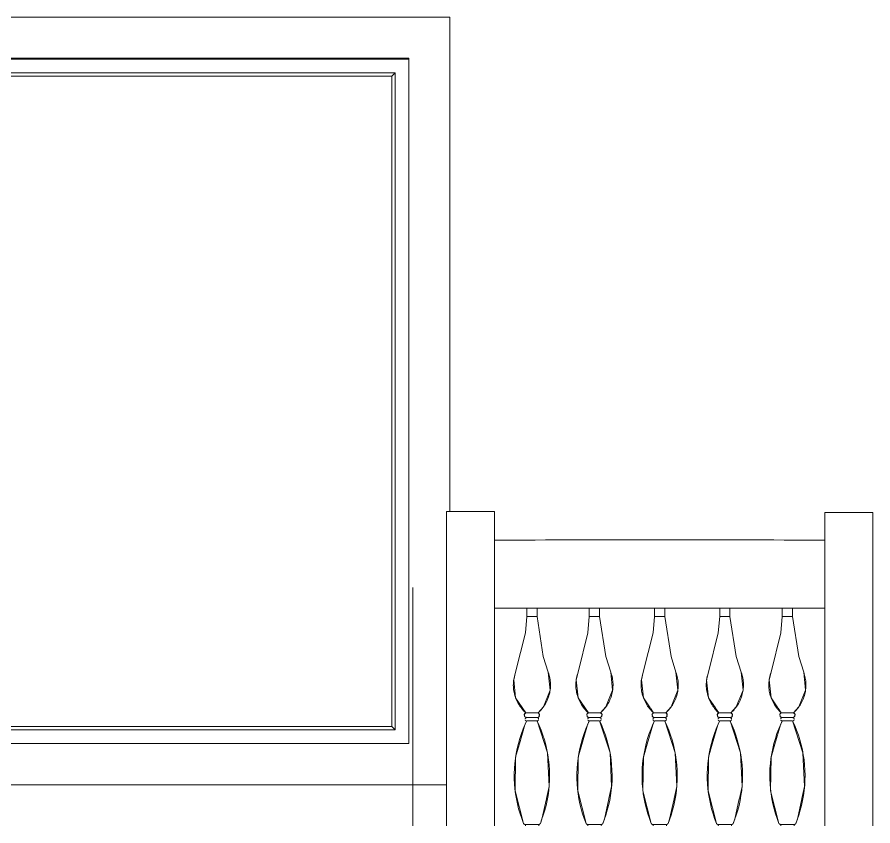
# Model space of a CAD drawing. Header units: inches. Extents: x 94 to 2128, y -110 to 279.
# Drawn here: x 1290.82 to 1322.02, y -9.75 to 19.75 of the extents above; entities that cross this region are included whole.
import ezdxf

# ---------------------------------------------------------------- set-up
doc = ezdxf.new("R2010")
doc.units = ezdxf.units.IN
doc.header["$MEASUREMENT"] = 0
doc.layers.add('I-FURN', color=30, linetype='Continuous', lineweight=9)

# ---------------------------------------------------------------- blocks, each defined once
blk = doc.blocks.new('Chair-ladderback2 - Chair-Ladderback-V14-Section - North_South - Looking East - Kitchen _ Stair _ Garage')
at = {"layer": 'I-FURN'}
for p, q in [((-354.539, 1.712), (-354.539, -9.75)), ((-354.539, 1.712), (-352.819, 1.712)), ((-352.819, 1.712), (-352.789, 1.712)), ((-352.789, -9.75), (-352.789, 1.712)), ((-340.74, 1.676), (-340.74, -9.75)), ((-340.74, 1.676), (-340.71, 1.676)), ((-340.71, 1.676), (-338.99, 1.676)), ((-338.99, -9.75), (-338.99, 1.676)), ((-355.765, -1.055), (-355.765, -9.75)), ((-351.609, -1.808), (-351.609, -2.108)), ((-351.236, -2.108), (-351.236, -1.808)), ((-349.329, -1.808), (-349.329, -2.108)), ((-348.956, -2.108), (-348.956, -1.808)), ((-346.951, -1.808), (-346.951, -2.108)), ((-346.578, -2.108), (-346.578, -1.807)), ((-344.574, -1.808), (-344.574, -2.108)), ((-344.2, -2.108), (-344.2, -1.808)), ((-342.293, -1.808), (-342.293, -2.108)), ((-341.92, -2.108), (-341.92, -1.808)), ((-351.609, -2.108), (-351.236, -2.108)), ((-349.329, -2.108), (-348.956, -2.108)), ((-346.951, -2.108), (-346.578, -2.108)), ((-344.574, -2.108), (-344.2, -2.108)), ((-342.293, -2.108), (-341.92, -2.108)), ((-346.988, -5.623), (-347.101, -5.457)), ((-344.61, -5.623), (-344.724, -5.457)), ((-342.33, -5.623), (-342.443, -5.457)), ((-351.199, -5.623), (-351.646, -5.623)), ((-351.611, -5.922), (-351.236, -5.922)), ((-351.238, -5.802), (-351.609, -5.802)), ((-348.919, -5.623), (-349.365, -5.623)), ((-349.331, -5.922), (-348.954, -5.922)), ((-348.956, -5.802), (-349.329, -5.802)), ((-346.541, -5.623), (-346.988, -5.623)), ((-346.953, -5.922), (-346.576, -5.922)), ((-346.578, -5.802), (-346.951, -5.802)), ((-344.164, -5.623), (-344.61, -5.623)), ((-344.576, -5.922), (-344.394, -5.922)), ((-344.394, -5.802), (-344.574, -5.802)), ((-344.2, -5.802), (-344.387, -5.802)), ((-344.387, -5.922), (-344.198, -5.922)), ((-341.883, -5.623), (-342.33, -5.623)), ((-342.295, -5.922), (-341.918, -5.922)), ((-341.92, -5.802), (-342.293, -5.802)), ((-351.171, -9.698), (-351.674, -9.698)), ((-351.171, -9.698), (-351.176, -9.75)), ((-348.89, -9.698), (-349.394, -9.698)), ((-348.89, -9.698), (-348.896, -9.75)), ((-346.513, -9.698), (-347.016, -9.698)), ((-346.513, -9.698), (-346.518, -9.75)), ((-344.135, -9.698), (-344.639, -9.698)), ((-344.135, -9.698), (-344.141, -9.75)), ((-341.855, -9.698), (-342.359, -9.698)), ((-341.855, -9.698), (-341.861, -9.75))]:
    blk.add_line(p, q, dxfattribs=at)
at = {"layer": 'I-FURN', "flags": 128}
for points in [[(-352.017, -4.148), (-351.662, -2.704), (-351.609, -2.108)], [(-351.236, -2.108), (-351.008, -3.576), (-350.827, -4.148)], [(-349.737, -4.148), (-349.382, -2.704), (-349.329, -2.108)], [(-348.956, -2.108), (-348.728, -3.576), (-348.547, -4.148)], [(-347.36, -4.148), (-347.004, -2.704), (-346.951, -2.108)], [(-346.578, -2.108), (-346.35, -3.576), (-346.17, -4.148)], [(-344.982, -4.148), (-344.626, -2.704), (-344.574, -2.108)], [(-344.2, -2.108), (-343.973, -3.576), (-343.792, -4.148)], [(-342.702, -4.148), (-342.346, -2.704), (-342.293, -2.108)], [(-341.92, -2.108), (-341.693, -3.576), (-341.512, -4.148)], [(-351.646, -5.623), (-352.016, -5.081), (-352.087, -4.428), (-352.017, -4.148)], [(-350.827, -4.148), (-350.758, -4.801), (-351.005, -5.409), (-351.199, -5.623)], [(-349.365, -5.623), (-349.736, -5.081), (-349.807, -4.428), (-349.737, -4.148)], [(-348.547, -4.148), (-348.478, -4.801), (-348.725, -5.409), (-348.919, -5.623)], [(-347.11, -5.444), (-347.358, -5.081), (-347.429, -4.428), (-347.36, -4.148)], [(-346.17, -4.148), (-346.1, -4.801), (-346.347, -5.409), (-346.541, -5.623)], [(-344.732, -5.444), (-344.981, -5.081), (-345.052, -4.428), (-344.982, -4.148)], [(-343.792, -4.148), (-343.723, -4.801), (-343.969, -5.409), (-344.164, -5.623)], [(-342.452, -5.444), (-342.7, -5.081), (-342.771, -4.428), (-342.702, -4.148)], [(-341.512, -4.148), (-341.442, -4.801), (-341.689, -5.409), (-341.883, -5.623)], [(-351.876, -6.758), (-351.677, -6.066), (-351.611, -5.922)], [(-351.609, -5.802), (-351.688, -5.759), (-351.694, -5.67), (-351.646, -5.623)], [(-351.236, -5.802), (-351.322, -5.802), (-351.5, -5.802), (-351.607, -5.802), (-351.609, -5.802)], [(-351.609, -5.802), (-351.523, -5.802), (-351.345, -5.802), (-351.238, -5.802), (-351.236, -5.802)], [(-351.526, -5.802), (-351.607, -5.802), (-351.609, -5.802)], [(-351.312, -5.802), (-351.238, -5.802), (-351.236, -5.802)], [(-351.199, -5.623), (-351.144, -5.693), (-351.173, -5.778), (-351.236, -5.802)], [(-351.234, -5.922), (-350.856, -7.088), (-350.796, -8.313), (-350.893, -8.755)], [(-349.45, -9.657), (-349.753, -8.469), (-349.735, -7.244), (-349.396, -6.066), (-349.331, -5.922)], [(-349.329, -5.802), (-349.407, -5.759), (-349.414, -5.67), (-349.365, -5.623)], [(-348.956, -5.802), (-349.041, -5.802), (-349.22, -5.802), (-349.327, -5.802), (-349.329, -5.802)], [(-349.329, -5.802), (-349.243, -5.802), (-349.065, -5.802), (-348.957, -5.802), (-348.956, -5.802)], [(-349.245, -5.802), (-349.327, -5.802), (-349.329, -5.802)], [(-349.032, -5.802), (-348.957, -5.802), (-348.956, -5.802)], [(-348.919, -5.623), (-348.864, -5.693), (-348.893, -5.778), (-348.956, -5.802)], [(-348.953, -5.922), (-348.575, -7.088), (-348.516, -8.313), (-348.613, -8.755)], [(-347.221, -6.771), (-347.019, -6.066), (-346.953, -5.922)], [(-346.951, -5.802), (-347.03, -5.759), (-347.036, -5.67), (-346.988, -5.623)], [(-346.578, -5.802), (-346.664, -5.802), (-346.842, -5.802), (-346.949, -5.802), (-346.951, -5.802)], [(-346.951, -5.802), (-346.865, -5.802), (-346.687, -5.802), (-346.58, -5.802), (-346.578, -5.802)], [(-346.868, -5.802), (-346.949, -5.802), (-346.951, -5.802)], [(-346.654, -5.802), (-346.58, -5.802), (-346.578, -5.802)], [(-346.541, -5.623), (-346.486, -5.693), (-346.515, -5.778), (-346.578, -5.802)], [(-346.576, -5.922), (-346.198, -7.088), (-346.138, -8.313), (-346.235, -8.755)], [(-344.844, -6.771), (-344.641, -6.066), (-344.576, -5.922)], [(-344.574, -5.802), (-344.652, -5.759), (-344.658, -5.67), (-344.61, -5.623)], [(-344.2, -5.802), (-344.286, -5.802), (-344.465, -5.802), (-344.572, -5.802), (-344.574, -5.802)], [(-344.574, -5.802), (-344.488, -5.802), (-344.309, -5.802), (-344.202, -5.802), (-344.2, -5.802)], [(-344.49, -5.802), (-344.572, -5.802), (-344.574, -5.802)], [(-344.277, -5.802), (-344.202, -5.802), (-344.2, -5.802)], [(-344.164, -5.623), (-344.108, -5.693), (-344.138, -5.778), (-344.2, -5.802)], [(-344.198, -5.922), (-343.82, -7.088), (-343.76, -8.313), (-343.857, -8.755)], [(-342.563, -6.771), (-342.361, -6.066), (-342.295, -5.922)], [(-342.293, -5.802), (-342.372, -5.759), (-342.378, -5.67), (-342.33, -5.623)], [(-341.92, -5.802), (-342.006, -5.802), (-342.184, -5.802), (-342.291, -5.802), (-342.293, -5.802)], [(-342.293, -5.802), (-342.207, -5.802), (-342.029, -5.802), (-341.922, -5.802), (-341.92, -5.802)], [(-342.21, -5.802), (-342.291, -5.802), (-342.293, -5.802)], [(-341.997, -5.802), (-341.922, -5.802), (-341.92, -5.802)], [(-341.883, -5.623), (-341.828, -5.693), (-341.857, -5.778), (-341.92, -5.802)], [(-341.918, -5.922), (-341.54, -7.088), (-341.48, -8.313), (-341.577, -8.755)], [(-351.73, -9.657), (-352.033, -8.469), (-352.015, -7.244), (-351.877, -6.762)], [(-347.072, -9.657), (-347.375, -8.469), (-347.357, -7.244), (-347.223, -6.775)], [(-344.695, -9.657), (-344.998, -8.469), (-344.979, -7.244), (-344.845, -6.775)], [(-342.414, -9.657), (-342.717, -8.469), (-342.699, -7.244), (-342.565, -6.775)], [(-350.896, -8.768), (-351.059, -9.51), (-351.115, -9.657)], [(-348.616, -8.768), (-348.778, -9.51), (-348.835, -9.657)], [(-346.238, -8.768), (-346.401, -9.51), (-346.457, -9.657)], [(-343.86, -8.768), (-344.023, -9.51), (-344.079, -9.657)], [(-341.58, -8.768), (-341.743, -9.51), (-341.799, -9.657)], [(-351.662, -9.75), (-351.659, -9.725), (-351.674, -9.698)], [(-349.382, -9.75), (-349.379, -9.725), (-349.394, -9.698)], [(-347.004, -9.75), (-347.002, -9.725), (-347.016, -9.698)], [(-344.627, -9.75), (-344.624, -9.725), (-344.639, -9.698)], [(-342.346, -9.75), (-342.344, -9.725), (-342.359, -9.698)]]:
    blk.add_lwpolyline(points, dxfattribs=at)
at = {"layer": 'I-FURN'}
for centre, start_param, end_param in [((-346.765, 0.627), 1.334292, 1.807169), ((-346.765, -1.859), 1.33423, 1.807144)]:
    blk.add_ellipse(centre, major_axis=(25.757, 0), ratio=0.001998, start_param=start_param, end_param=end_param, dxfattribs=at)
blk = doc.blocks.new('Chair-ladderback2 - Chair-Ladderback-V16-Section - North_South - Looking East - Kitchen _ Stair _ Garage')
at = {"layer": 'I-FURN'}
blk.add_line((-355.765, -1.055), (-355.765, -9.75), dxfattribs=at)
at = {"layer": 'I-FURN', "flags": 128}
for points in [[(-351.646, -5.623), (-351.685, -5.586), (-351.724, -5.548), (-351.76, -5.508), (-351.795, -5.467), (-351.829, -5.425), (-351.86, -5.381), (-351.89, -5.336), (-351.918, -5.289), (-351.944, -5.242), (-351.969, -5.194), (-351.991, -5.144), (-352.011, -5.094), (-352.029, -5.043), (-352.046, -4.992), (-352.06, -4.939), (-352.072, -4.887), (-352.082, -4.834), (-352.089, -4.78), (-352.095, -4.726), (-352.099, -4.672), (-352.1, -4.618), (-352.099, -4.564), (-352.096, -4.51), (-352.091, -4.456), (-352.084, -4.403), (-352.074, -4.349), (-352.062, -4.297), (-352.049, -4.244), (-352.033, -4.193), (-352.017, -4.148)], [(-350.827, -4.148), (-350.81, -4.199), (-350.794, -4.25), (-350.781, -4.303), (-350.77, -4.356), (-350.76, -4.409), (-350.753, -4.463), (-350.748, -4.517), (-350.746, -4.571), (-350.745, -4.625), (-350.747, -4.679), (-350.75, -4.733), (-350.756, -4.786), (-350.764, -4.84), (-350.775, -4.893), (-350.787, -4.946), (-350.801, -4.998), (-350.818, -5.049), (-350.836, -5.1), (-350.857, -5.15), (-350.879, -5.199), (-350.904, -5.248), (-350.93, -5.295), (-350.958, -5.341), (-350.988, -5.386), (-351.02, -5.43), (-351.054, -5.472), (-351.089, -5.513), (-351.126, -5.553), (-351.164, -5.591), (-351.199, -5.623)], [(-349.365, -5.623), (-349.405, -5.586), (-349.443, -5.548), (-349.48, -5.508), (-349.515, -5.467), (-349.548, -5.425), (-349.58, -5.381), (-349.61, -5.336), (-349.638, -5.289), (-349.664, -5.242), (-349.688, -5.194), (-349.71, -5.144), (-349.731, -5.094), (-349.749, -5.043), (-349.765, -4.992), (-349.779, -4.939), (-349.791, -4.887), (-349.801, -4.834), (-349.809, -4.78), (-349.815, -4.726), (-349.818, -4.672), (-349.82, -4.618), (-349.819, -4.564), (-349.816, -4.51), (-349.811, -4.456), (-349.803, -4.403), (-349.794, -4.349), (-349.782, -4.297), (-349.768, -4.244), (-349.753, -4.193), (-349.737, -4.148)], [(-348.547, -4.148), (-348.53, -4.199), (-348.514, -4.25), (-348.501, -4.303), (-348.489, -4.356), (-348.48, -4.409), (-348.473, -4.463), (-348.468, -4.517), (-348.465, -4.571), (-348.465, -4.625), (-348.466, -4.679), (-348.47, -4.733), (-348.476, -4.786), (-348.484, -4.84), (-348.494, -4.893), (-348.507, -4.946), (-348.521, -4.998), (-348.537, -5.049), (-348.556, -5.1), (-348.576, -5.15), (-348.599, -5.199), (-348.623, -5.248), (-348.65, -5.295), (-348.678, -5.341), (-348.708, -5.386), (-348.74, -5.43), (-348.773, -5.472), (-348.809, -5.513), (-348.845, -5.553), (-348.884, -5.591), (-348.919, -5.623)], [(-346.988, -5.623), (-347.028, -5.586), (-347.066, -5.548), (-347.102, -5.508), (-347.137, -5.467), (-347.171, -5.425), (-347.202, -5.381), (-347.232, -5.336), (-347.26, -5.289), (-347.286, -5.242), (-347.311, -5.194), (-347.333, -5.144), (-347.353, -5.094), (-347.371, -5.043), (-347.388, -4.992), (-347.402, -4.939), (-347.414, -4.887), (-347.424, -4.834), (-347.431, -4.78), (-347.437, -4.726), (-347.441, -4.672), (-347.442, -4.618), (-347.441, -4.564), (-347.438, -4.51), (-347.433, -4.456), (-347.426, -4.403), (-347.416, -4.349), (-347.405, -4.297), (-347.391, -4.244), (-347.375, -4.193), (-347.36, -4.148)], [(-346.17, -4.148), (-346.152, -4.199), (-346.136, -4.25), (-346.123, -4.303), (-346.112, -4.356), (-346.103, -4.409), (-346.095, -4.463), (-346.091, -4.517), (-346.088, -4.571), (-346.087, -4.625), (-346.089, -4.679), (-346.093, -4.733), (-346.098, -4.786), (-346.106, -4.84), (-346.117, -4.893), (-346.129, -4.946), (-346.143, -4.998), (-346.16, -5.049), (-346.178, -5.1), (-346.199, -5.15), (-346.221, -5.199), (-346.246, -5.248), (-346.272, -5.295), (-346.3, -5.341), (-346.33, -5.386), (-346.362, -5.43), (-346.396, -5.472), (-346.431, -5.513), (-346.468, -5.553), (-346.506, -5.591), (-346.541, -5.623)], [(-344.61, -5.623), (-344.65, -5.586), (-344.688, -5.548), (-344.725, -5.508), (-344.76, -5.467), (-344.793, -5.425), (-344.825, -5.381), (-344.855, -5.336), (-344.883, -5.289), (-344.909, -5.242), (-344.933, -5.194), (-344.955, -5.144), (-344.976, -5.094), (-344.994, -5.043), (-345.01, -4.992), (-345.024, -4.939), (-345.036, -4.887), (-345.046, -4.834), (-345.054, -4.78), (-345.06, -4.726), (-345.063, -4.672), (-345.064, -4.618), (-345.063, -4.564), (-345.06, -4.51), (-345.055, -4.456), (-345.048, -4.403), (-345.039, -4.349), (-345.027, -4.297), (-345.013, -4.244), (-344.998, -4.193), (-344.982, -4.148)], [(-343.792, -4.148), (-343.774, -4.199), (-343.759, -4.25), (-343.745, -4.303), (-343.734, -4.356), (-343.725, -4.409), (-343.718, -4.463), (-343.713, -4.517), (-343.71, -4.571), (-343.71, -4.625), (-343.711, -4.679), (-343.715, -4.733), (-343.721, -4.786), (-343.729, -4.84), (-343.739, -4.893), (-343.751, -4.946), (-343.766, -4.998), (-343.782, -5.049), (-343.801, -5.1), (-343.821, -5.15), (-343.844, -5.199), (-343.868, -5.248), (-343.895, -5.295), (-343.923, -5.341), (-343.953, -5.386), (-343.985, -5.43), (-344.018, -5.472), (-344.053, -5.513), (-344.09, -5.553), (-344.129, -5.591), (-344.164, -5.623)], [(-342.33, -5.623), (-342.37, -5.586), (-342.408, -5.548), (-342.445, -5.508), (-342.48, -5.467), (-342.513, -5.425), (-342.544, -5.381), (-342.574, -5.336), (-342.602, -5.289), (-342.628, -5.242), (-342.653, -5.194), (-342.675, -5.144), (-342.695, -5.094), (-342.714, -5.043), (-342.73, -4.992), (-342.744, -4.939), (-342.756, -4.887), (-342.766, -4.834), (-342.774, -4.78), (-342.779, -4.726), (-342.783, -4.672), (-342.784, -4.618), (-342.783, -4.564), (-342.78, -4.51), (-342.775, -4.456), (-342.768, -4.403), (-342.758, -4.349), (-342.747, -4.297), (-342.733, -4.244), (-342.717, -4.193), (-342.702, -4.148)], [(-341.512, -4.148), (-341.494, -4.199), (-341.479, -4.25), (-341.465, -4.303), (-341.454, -4.356), (-341.445, -4.409), (-341.438, -4.463), (-341.433, -4.517), (-341.43, -4.571), (-341.429, -4.625), (-341.431, -4.679), (-341.435, -4.733), (-341.441, -4.786), (-341.449, -4.84), (-341.459, -4.893), (-341.471, -4.946), (-341.485, -4.998), (-341.502, -5.049), (-341.52, -5.1), (-341.541, -5.15), (-341.563, -5.199), (-341.588, -5.248), (-341.614, -5.295), (-341.642, -5.341), (-341.672, -5.386), (-341.704, -5.43), (-341.738, -5.472), (-341.773, -5.513), (-341.81, -5.553), (-341.848, -5.591), (-341.883, -5.623)], [(-351.73, -9.657), (-351.796, -9.483), (-351.855, -9.307), (-351.906, -9.129), (-351.951, -8.949), (-351.988, -8.767), (-352.018, -8.583), (-352.041, -8.399), (-352.056, -8.214), (-352.064, -8.028), (-352.064, -7.843), (-352.057, -7.657), (-352.043, -7.472), (-352.021, -7.287), (-351.992, -7.104), (-351.956, -6.922), (-351.912, -6.741), (-351.861, -6.563), (-351.803, -6.386), (-351.738, -6.212), (-351.666, -6.041), (-351.614, -5.928)], [(-351.702, -5.714), (-351.702, -5.71), (-351.702, -5.706), (-351.702, -5.702), (-351.702, -5.699), (-351.701, -5.695), (-351.701, -5.691), (-351.7, -5.688), (-351.699, -5.684), (-351.698, -5.68), (-351.697, -5.677), (-351.695, -5.673), (-351.694, -5.67), (-351.692, -5.667), (-351.69, -5.663), (-351.689, -5.66), (-351.687, -5.657), (-351.684, -5.654), (-351.682, -5.651), (-351.68, -5.648), (-351.677, -5.645), (-351.675, -5.643), (-351.672, -5.64), (-351.669, -5.638), (-351.666, -5.635), (-351.663, -5.633), (-351.66, -5.631), (-351.657, -5.629)], [(-351.624, -5.801), (-351.628, -5.8), (-351.631, -5.799), (-351.635, -5.798), (-351.638, -5.797), (-351.642, -5.796), (-351.645, -5.795), (-351.649, -5.793), (-351.652, -5.792), (-351.655, -5.79), (-351.659, -5.788), (-351.662, -5.786), (-351.665, -5.784), (-351.668, -5.781), (-351.671, -5.779), (-351.673, -5.776), (-351.676, -5.774), (-351.678, -5.771), (-351.681, -5.768), (-351.683, -5.765), (-351.685, -5.762), (-351.688, -5.759), (-351.689, -5.756), (-351.691, -5.753), (-351.693, -5.749), (-351.695, -5.746), (-351.696, -5.743)], [(-351.668, -5.851), (-351.668, -5.849), (-351.667, -5.847), (-351.666, -5.844), (-351.666, -5.842), (-351.665, -5.84), (-351.664, -5.837), (-351.663, -5.835), (-351.662, -5.833), (-351.66, -5.831), (-351.659, -5.829), (-351.658, -5.827), (-351.656, -5.825), (-351.655, -5.823), (-351.653, -5.821), (-351.652, -5.82), (-351.65, -5.818), (-351.648, -5.816), (-351.646, -5.815), (-351.644, -5.814), (-351.642, -5.812), (-351.64, -5.811), (-351.638, -5.81), (-351.636, -5.809), (-351.634, -5.807), (-351.632, -5.807), (-351.629, -5.806), (-351.627, -5.805), (-351.625, -5.804), (-351.623, -5.804), (-351.62, -5.803)], [(-351.63, -5.919), (-351.632, -5.918), (-351.634, -5.917), (-351.637, -5.916), (-351.639, -5.915), (-351.641, -5.913), (-351.643, -5.912), (-351.645, -5.911), (-351.647, -5.909), (-351.648, -5.908), (-351.65, -5.906), (-351.652, -5.904), (-351.654, -5.903), (-351.655, -5.901), (-351.657, -5.899), (-351.658, -5.897), (-351.659, -5.895), (-351.661, -5.893), (-351.662, -5.891), (-351.663, -5.889), (-351.664, -5.886), (-351.665, -5.884), (-351.666, -5.882)], [(-351.231, -5.928), (-351.157, -6.091), (-351.087, -6.263), (-351.024, -6.438), (-350.968, -6.615), (-350.919, -6.795), (-350.878, -6.976), (-350.843, -7.158), (-350.816, -7.342), (-350.797, -7.527), (-350.785, -7.712), (-350.78, -7.898), (-350.782, -8.083), (-350.792, -8.269), (-350.81, -8.454), (-350.835, -8.638), (-350.867, -8.821), (-350.906, -9.002), (-350.953, -9.182), (-351.007, -9.36), (-351.068, -9.535), (-351.115, -9.657)], [(-351.224, -5.803), (-351.222, -5.804), (-351.219, -5.804), (-351.217, -5.805), (-351.215, -5.806), (-351.212, -5.807), (-351.21, -5.808), (-351.208, -5.809), (-351.206, -5.81), (-351.204, -5.811), (-351.202, -5.813), (-351.2, -5.814), (-351.198, -5.815), (-351.196, -5.817), (-351.194, -5.819), (-351.193, -5.82), (-351.191, -5.822), (-351.19, -5.824), (-351.188, -5.826), (-351.187, -5.828), (-351.185, -5.83), (-351.184, -5.832), (-351.183, -5.834), (-351.182, -5.836), (-351.181, -5.838), (-351.18, -5.84), (-351.179, -5.843), (-351.178, -5.845), (-351.178, -5.847), (-351.177, -5.85), (-351.177, -5.852)], [(-351.148, -5.741), (-351.15, -5.745), (-351.151, -5.748), (-351.153, -5.751), (-351.155, -5.755), (-351.157, -5.758), (-351.159, -5.761), (-351.161, -5.764), (-351.163, -5.767), (-351.165, -5.77), (-351.168, -5.773), (-351.171, -5.775), (-351.173, -5.778), (-351.176, -5.78), (-351.179, -5.783), (-351.182, -5.785), (-351.185, -5.787), (-351.188, -5.789), (-351.191, -5.791), (-351.195, -5.793), (-351.198, -5.794), (-351.202, -5.796), (-351.205, -5.797), (-351.209, -5.798), (-351.212, -5.799), (-351.216, -5.8), (-351.22, -5.801), (-351.223, -5.801)], [(-351.179, -5.88), (-351.179, -5.883), (-351.18, -5.885), (-351.181, -5.887), (-351.182, -5.889), (-351.183, -5.891), (-351.185, -5.894), (-351.186, -5.896), (-351.187, -5.898), (-351.189, -5.899), (-351.19, -5.901), (-351.192, -5.903), (-351.194, -5.905), (-351.195, -5.907), (-351.197, -5.908), (-351.199, -5.91), (-351.201, -5.911), (-351.203, -5.912), (-351.205, -5.914), (-351.207, -5.915), (-351.209, -5.916), (-351.211, -5.917), (-351.214, -5.918)], [(-351.186, -5.63), (-351.183, -5.632), (-351.18, -5.634), (-351.177, -5.637), (-351.174, -5.639), (-351.171, -5.642), (-351.169, -5.644), (-351.166, -5.647), (-351.164, -5.65), (-351.161, -5.653), (-351.159, -5.656), (-351.157, -5.659), (-351.155, -5.662), (-351.153, -5.665), (-351.152, -5.669), (-351.15, -5.672), (-351.149, -5.675), (-351.148, -5.679), (-351.146, -5.683), (-351.145, -5.686), (-351.145, -5.69), (-351.144, -5.693), (-351.143, -5.697), (-351.143, -5.701), (-351.143, -5.705), (-351.143, -5.708), (-351.143, -5.712)], [(-349.45, -9.657), (-349.516, -9.483), (-349.574, -9.307), (-349.626, -9.129), (-349.671, -8.949), (-349.708, -8.767), (-349.738, -8.583), (-349.761, -8.399), (-349.776, -8.214), (-349.784, -8.028), (-349.784, -7.843), (-349.777, -7.657), (-349.763, -7.472), (-349.741, -7.287), (-349.712, -7.104), (-349.675, -6.922), (-349.631, -6.741), (-349.581, -6.563), (-349.522, -6.386), (-349.457, -6.212), (-349.385, -6.041), (-349.334, -5.928)], [(-349.422, -5.714), (-349.422, -5.71), (-349.422, -5.706), (-349.422, -5.702), (-349.421, -5.699), (-349.421, -5.695), (-349.42, -5.691), (-349.42, -5.688), (-349.419, -5.684), (-349.418, -5.68), (-349.416, -5.677), (-349.415, -5.673), (-349.414, -5.67), (-349.412, -5.667), (-349.41, -5.663), (-349.408, -5.66), (-349.406, -5.657), (-349.404, -5.654), (-349.402, -5.651), (-349.399, -5.648), (-349.397, -5.645), (-349.394, -5.643), (-349.392, -5.64), (-349.389, -5.638), (-349.386, -5.635), (-349.383, -5.633), (-349.38, -5.631), (-349.377, -5.629)], [(-349.344, -5.801), (-349.347, -5.8), (-349.351, -5.799), (-349.354, -5.798), (-349.358, -5.797), (-349.362, -5.796), (-349.365, -5.795), (-349.368, -5.793), (-349.372, -5.792), (-349.375, -5.79), (-349.378, -5.788), (-349.381, -5.786), (-349.384, -5.784), (-349.387, -5.781), (-349.39, -5.779), (-349.393, -5.776), (-349.396, -5.774), (-349.398, -5.771), (-349.401, -5.768), (-349.403, -5.765), (-349.405, -5.762), (-349.407, -5.759), (-349.409, -5.756), (-349.411, -5.753), (-349.413, -5.749), (-349.414, -5.746), (-349.416, -5.743)], [(-349.388, -5.851), (-349.387, -5.849), (-349.387, -5.847), (-349.386, -5.844), (-349.385, -5.842), (-349.384, -5.84), (-349.383, -5.837), (-349.382, -5.835), (-349.381, -5.833), (-349.38, -5.831), (-349.379, -5.829), (-349.377, -5.827), (-349.376, -5.825), (-349.375, -5.823), (-349.373, -5.821), (-349.371, -5.82), (-349.37, -5.818), (-349.368, -5.816), (-349.366, -5.815), (-349.364, -5.814), (-349.362, -5.812), (-349.36, -5.811), (-349.358, -5.81), (-349.356, -5.809), (-349.354, -5.807), (-349.351, -5.807), (-349.349, -5.806), (-349.347, -5.805), (-349.345, -5.804), (-349.342, -5.804), (-349.34, -5.803)], [(-349.35, -5.919), (-349.352, -5.918), (-349.354, -5.917), (-349.356, -5.916), (-349.358, -5.915), (-349.36, -5.913), (-349.362, -5.912), (-349.364, -5.911), (-349.366, -5.909), (-349.368, -5.908), (-349.37, -5.906), (-349.372, -5.904), (-349.373, -5.903), (-349.375, -5.901), (-349.376, -5.899), (-349.378, -5.897), (-349.379, -5.895), (-349.38, -5.893), (-349.382, -5.891), (-349.383, -5.889), (-349.384, -5.886), (-349.385, -5.884), (-349.385, -5.882)], [(-348.951, -5.928), (-348.877, -6.091), (-348.807, -6.263), (-348.744, -6.438), (-348.688, -6.615), (-348.639, -6.795), (-348.598, -6.976), (-348.563, -7.158), (-348.536, -7.342), (-348.517, -7.527), (-348.504, -7.712), (-348.499, -7.898), (-348.502, -8.083), (-348.512, -8.269), (-348.53, -8.454), (-348.554, -8.638), (-348.587, -8.821), (-348.626, -9.002), (-348.673, -9.182), (-348.727, -9.36), (-348.787, -9.535), (-348.835, -9.657)], [(-348.944, -5.803), (-348.941, -5.804), (-348.939, -5.804), (-348.937, -5.805), (-348.934, -5.806), (-348.932, -5.807), (-348.93, -5.808), (-348.928, -5.809), (-348.926, -5.81), (-348.924, -5.811), (-348.922, -5.813), (-348.92, -5.814), (-348.918, -5.815), (-348.916, -5.817), (-348.914, -5.819), (-348.912, -5.82), (-348.911, -5.822), (-348.909, -5.824), (-348.908, -5.826), (-348.906, -5.828), (-348.905, -5.83), (-348.904, -5.832), (-348.903, -5.834), (-348.901, -5.836), (-348.9, -5.838), (-348.9, -5.84), (-348.899, -5.843), (-348.898, -5.845), (-348.897, -5.847), (-348.897, -5.85), (-348.896, -5.852)], [(-348.868, -5.741), (-348.869, -5.745), (-348.871, -5.748), (-348.873, -5.751), (-348.874, -5.755), (-348.876, -5.758), (-348.878, -5.761), (-348.88, -5.764), (-348.883, -5.767), (-348.885, -5.77), (-348.888, -5.773), (-348.89, -5.775), (-348.893, -5.778), (-348.896, -5.78), (-348.899, -5.783), (-348.902, -5.785), (-348.905, -5.787), (-348.908, -5.789), (-348.911, -5.791), (-348.914, -5.793), (-348.918, -5.794), (-348.921, -5.796), (-348.925, -5.797), (-348.928, -5.798), (-348.932, -5.799), (-348.936, -5.8), (-348.939, -5.801), (-348.943, -5.801)], [(-348.898, -5.88), (-348.899, -5.883), (-348.9, -5.885), (-348.901, -5.887), (-348.902, -5.889), (-348.903, -5.891), (-348.904, -5.894), (-348.906, -5.896), (-348.907, -5.898), (-348.908, -5.899), (-348.91, -5.901), (-348.912, -5.903), (-348.913, -5.905), (-348.915, -5.907), (-348.917, -5.908), (-348.919, -5.91), (-348.921, -5.911), (-348.923, -5.912), (-348.925, -5.914), (-348.927, -5.915), (-348.929, -5.916), (-348.931, -5.917), (-348.933, -5.918)], [(-348.906, -5.63), (-348.903, -5.632), (-348.9, -5.634), (-348.897, -5.637), (-348.894, -5.639), (-348.891, -5.642), (-348.888, -5.644), (-348.886, -5.647), (-348.883, -5.65), (-348.881, -5.653), (-348.879, -5.656), (-348.877, -5.659), (-348.875, -5.662), (-348.873, -5.665), (-348.871, -5.669), (-348.87, -5.672), (-348.868, -5.675), (-348.867, -5.679), (-348.866, -5.683), (-348.865, -5.686), (-348.864, -5.69), (-348.864, -5.693), (-348.863, -5.697), (-348.863, -5.701), (-348.862, -5.705), (-348.862, -5.708), (-348.862, -5.712)], [(-347.072, -9.657), (-347.138, -9.483), (-347.197, -9.307), (-347.249, -9.129), (-347.293, -8.949), (-347.33, -8.767), (-347.36, -8.583), (-347.383, -8.399), (-347.398, -8.214), (-347.406, -8.028), (-347.407, -7.843), (-347.4, -7.657), (-347.385, -7.472), (-347.363, -7.287), (-347.334, -7.104), (-347.298, -6.922), (-347.254, -6.741), (-347.203, -6.563), (-347.145, -6.386), (-347.08, -6.212), (-347.008, -6.041), (-346.956, -5.928)], [(-347.044, -5.714), (-347.044, -5.71), (-347.044, -5.706), (-347.044, -5.702), (-347.044, -5.699), (-347.043, -5.695), (-347.043, -5.691), (-347.042, -5.688), (-347.041, -5.684), (-347.04, -5.68), (-347.039, -5.677), (-347.037, -5.673), (-347.036, -5.67), (-347.034, -5.667), (-347.033, -5.663), (-347.031, -5.66), (-347.029, -5.657), (-347.027, -5.654), (-347.024, -5.651), (-347.022, -5.648), (-347.019, -5.645), (-347.017, -5.643), (-347.014, -5.64), (-347.011, -5.638), (-347.008, -5.635), (-347.005, -5.633), (-347.002, -5.631), (-346.999, -5.629)], [(-346.966, -5.801), (-346.97, -5.8), (-346.973, -5.799), (-346.977, -5.798), (-346.98, -5.797), (-346.984, -5.796), (-346.987, -5.795), (-346.991, -5.793), (-346.994, -5.792), (-346.997, -5.79), (-347.001, -5.788), (-347.004, -5.786), (-347.007, -5.784), (-347.01, -5.781), (-347.013, -5.779), (-347.015, -5.776), (-347.018, -5.774), (-347.021, -5.771), (-347.023, -5.768), (-347.025, -5.765), (-347.028, -5.762), (-347.03, -5.759), (-347.032, -5.756), (-347.033, -5.753), (-347.035, -5.749), (-347.037, -5.746), (-347.038, -5.743)], [(-347.01, -5.851), (-347.01, -5.849), (-347.009, -5.847), (-347.008, -5.844), (-347.008, -5.842), (-347.007, -5.84), (-347.006, -5.837), (-347.005, -5.835), (-347.004, -5.833), (-347.003, -5.831), (-347.001, -5.829), (-347, -5.827), (-346.998, -5.825), (-346.997, -5.823), (-346.995, -5.821), (-346.994, -5.82), (-346.992, -5.818), (-346.99, -5.816), (-346.988, -5.815), (-346.986, -5.814), (-346.984, -5.812), (-346.982, -5.811), (-346.98, -5.81), (-346.978, -5.809), (-346.976, -5.807), (-346.974, -5.807), (-346.972, -5.806), (-346.969, -5.805), (-346.967, -5.804), (-346.965, -5.804), (-346.962, -5.803)], [(-346.972, -5.919), (-346.974, -5.918), (-346.976, -5.917), (-346.979, -5.916), (-346.981, -5.915), (-346.983, -5.913), (-346.985, -5.912), (-346.987, -5.911), (-346.989, -5.909), (-346.991, -5.908), (-346.992, -5.906), (-346.994, -5.904), (-346.996, -5.903), (-346.997, -5.901), (-346.999, -5.899), (-347, -5.897), (-347.002, -5.895), (-347.003, -5.893), (-347.004, -5.891), (-347.005, -5.889), (-347.006, -5.886), (-347.007, -5.884), (-347.008, -5.882)], [(-346.573, -5.928), (-346.499, -6.091), (-346.429, -6.263), (-346.366, -6.438), (-346.31, -6.615), (-346.262, -6.795), (-346.22, -6.976), (-346.186, -7.158), (-346.159, -7.342), (-346.139, -7.527), (-346.127, -7.712), (-346.122, -7.898), (-346.125, -8.083), (-346.135, -8.269), (-346.152, -8.454), (-346.177, -8.638), (-346.209, -8.821), (-346.248, -9.002), (-346.295, -9.182), (-346.349, -9.36), (-346.41, -9.535), (-346.457, -9.657)], [(-346.566, -5.803), (-346.564, -5.804), (-346.561, -5.804), (-346.559, -5.805), (-346.557, -5.806), (-346.555, -5.807), (-346.552, -5.808), (-346.55, -5.809), (-346.548, -5.81), (-346.546, -5.811), (-346.544, -5.813), (-346.542, -5.814), (-346.54, -5.815), (-346.538, -5.817), (-346.537, -5.819), (-346.535, -5.82), (-346.533, -5.822), (-346.532, -5.824), (-346.53, -5.826), (-346.529, -5.828), (-346.527, -5.83), (-346.526, -5.832), (-346.525, -5.834), (-346.524, -5.836), (-346.523, -5.838), (-346.522, -5.84), (-346.521, -5.843), (-346.52, -5.845), (-346.52, -5.847), (-346.519, -5.85), (-346.519, -5.852)], [(-346.49, -5.741), (-346.492, -5.745), (-346.493, -5.748), (-346.495, -5.751), (-346.497, -5.755), (-346.499, -5.758), (-346.501, -5.761), (-346.503, -5.764), (-346.505, -5.767), (-346.508, -5.77), (-346.51, -5.773), (-346.513, -5.775), (-346.515, -5.778), (-346.518, -5.78), (-346.521, -5.783), (-346.524, -5.785), (-346.527, -5.787), (-346.53, -5.789), (-346.534, -5.791), (-346.537, -5.793), (-346.54, -5.794), (-346.544, -5.796), (-346.547, -5.797), (-346.551, -5.798), (-346.554, -5.799), (-346.558, -5.8), (-346.562, -5.801), (-346.565, -5.801)], [(-346.521, -5.88), (-346.522, -5.883), (-346.522, -5.885), (-346.523, -5.887), (-346.524, -5.889), (-346.526, -5.891), (-346.527, -5.894), (-346.528, -5.896), (-346.529, -5.898), (-346.531, -5.899), (-346.532, -5.901), (-346.534, -5.903), (-346.536, -5.905), (-346.537, -5.907), (-346.539, -5.908), (-346.541, -5.91), (-346.543, -5.911), (-346.545, -5.912), (-346.547, -5.914), (-346.549, -5.915), (-346.551, -5.916), (-346.553, -5.917), (-346.556, -5.918)], [(-346.528, -5.63), (-346.525, -5.632), (-346.522, -5.634), (-346.519, -5.637), (-346.516, -5.639), (-346.513, -5.642), (-346.511, -5.644), (-346.508, -5.647), (-346.506, -5.65), (-346.503, -5.653), (-346.501, -5.656), (-346.499, -5.659), (-346.497, -5.662), (-346.495, -5.665), (-346.494, -5.669), (-346.492, -5.672), (-346.491, -5.675), (-346.49, -5.679), (-346.488, -5.683), (-346.488, -5.686), (-346.487, -5.69), (-346.486, -5.693), (-346.485, -5.697), (-346.485, -5.701), (-346.485, -5.705), (-346.485, -5.708), (-346.485, -5.712)], [(-344.695, -9.657), (-344.76, -9.483), (-344.819, -9.307), (-344.871, -9.129), (-344.915, -8.949), (-344.953, -8.767), (-344.983, -8.583), (-345.005, -8.399), (-345.021, -8.214), (-345.029, -8.028), (-345.029, -7.843), (-345.022, -7.657), (-345.008, -7.472), (-344.986, -7.287), (-344.957, -7.104), (-344.92, -6.922), (-344.876, -6.741), (-344.825, -6.563), (-344.767, -6.386), (-344.702, -6.212), (-344.63, -6.041), (-344.578, -5.928)], [(-344.667, -5.714), (-344.667, -5.71), (-344.667, -5.706), (-344.667, -5.702), (-344.666, -5.699), (-344.666, -5.695), (-344.665, -5.691), (-344.664, -5.688), (-344.663, -5.684), (-344.662, -5.68), (-344.661, -5.677), (-344.66, -5.673), (-344.658, -5.67), (-344.657, -5.667), (-344.655, -5.663), (-344.653, -5.66), (-344.651, -5.657), (-344.649, -5.654), (-344.647, -5.651), (-344.644, -5.648), (-344.642, -5.645), (-344.639, -5.643), (-344.637, -5.64), (-344.634, -5.638), (-344.631, -5.635), (-344.628, -5.633), (-344.625, -5.631), (-344.622, -5.629)], [(-344.588, -5.801), (-344.592, -5.8), (-344.596, -5.799), (-344.599, -5.798), (-344.603, -5.797), (-344.606, -5.796), (-344.61, -5.795), (-344.613, -5.793), (-344.617, -5.792), (-344.62, -5.79), (-344.623, -5.788), (-344.626, -5.786), (-344.629, -5.784), (-344.632, -5.781), (-344.635, -5.779), (-344.638, -5.776), (-344.64, -5.774), (-344.643, -5.771), (-344.645, -5.768), (-344.648, -5.765), (-344.65, -5.762), (-344.652, -5.759), (-344.654, -5.756), (-344.656, -5.753), (-344.657, -5.749), (-344.659, -5.746), (-344.66, -5.743)], [(-344.633, -5.851), (-344.632, -5.849), (-344.632, -5.847), (-344.631, -5.844), (-344.63, -5.842), (-344.629, -5.84), (-344.628, -5.837), (-344.627, -5.835), (-344.626, -5.833), (-344.625, -5.831), (-344.624, -5.829), (-344.622, -5.827), (-344.621, -5.825), (-344.619, -5.823), (-344.618, -5.821), (-344.616, -5.82), (-344.614, -5.818), (-344.613, -5.816), (-344.611, -5.815), (-344.609, -5.814), (-344.607, -5.812), (-344.605, -5.811), (-344.603, -5.81), (-344.601, -5.809), (-344.598, -5.807), (-344.596, -5.807), (-344.594, -5.806), (-344.592, -5.805), (-344.589, -5.804), (-344.587, -5.804), (-344.585, -5.803)], [(-344.594, -5.919), (-344.597, -5.918), (-344.599, -5.917), (-344.601, -5.916), (-344.603, -5.915), (-344.605, -5.913), (-344.607, -5.912), (-344.609, -5.911), (-344.611, -5.909), (-344.613, -5.908), (-344.615, -5.906), (-344.616, -5.904), (-344.618, -5.903), (-344.62, -5.901), (-344.621, -5.899), (-344.623, -5.897), (-344.624, -5.895), (-344.625, -5.893), (-344.626, -5.891), (-344.627, -5.889), (-344.628, -5.886), (-344.629, -5.884), (-344.63, -5.882)], [(-344.195, -5.928), (-344.122, -6.091), (-344.052, -6.263), (-343.989, -6.438), (-343.933, -6.615), (-343.884, -6.795), (-343.842, -6.976), (-343.808, -7.158), (-343.781, -7.342), (-343.761, -7.527), (-343.749, -7.712), (-343.744, -7.898), (-343.747, -8.083), (-343.757, -8.269), (-343.774, -8.454), (-343.799, -8.638), (-343.831, -8.821), (-343.871, -9.002), (-343.918, -9.182), (-343.971, -9.36), (-344.032, -9.535), (-344.079, -9.657)], [(-344.113, -5.741), (-344.114, -5.745), (-344.116, -5.748), (-344.117, -5.751), (-344.119, -5.755), (-344.121, -5.758), (-344.123, -5.761), (-344.125, -5.764), (-344.128, -5.767), (-344.13, -5.77), (-344.132, -5.773), (-344.135, -5.775), (-344.138, -5.778), (-344.141, -5.78), (-344.143, -5.783), (-344.146, -5.785), (-344.15, -5.787), (-344.153, -5.789), (-344.156, -5.791), (-344.159, -5.793), (-344.163, -5.794), (-344.166, -5.796), (-344.17, -5.797), (-344.173, -5.798), (-344.177, -5.799), (-344.18, -5.8), (-344.184, -5.801), (-344.188, -5.801)], [(-344.188, -5.803), (-344.186, -5.804), (-344.184, -5.804), (-344.181, -5.805), (-344.179, -5.806), (-344.177, -5.807), (-344.175, -5.808), (-344.173, -5.809), (-344.171, -5.81), (-344.168, -5.811), (-344.166, -5.813), (-344.164, -5.814), (-344.163, -5.815), (-344.161, -5.817), (-344.159, -5.819), (-344.157, -5.82), (-344.156, -5.822), (-344.154, -5.824), (-344.153, -5.826), (-344.151, -5.828), (-344.15, -5.83), (-344.149, -5.832), (-344.147, -5.834), (-344.146, -5.836), (-344.145, -5.838), (-344.144, -5.84), (-344.144, -5.843), (-344.143, -5.845), (-344.142, -5.847), (-344.142, -5.85), (-344.141, -5.852)], [(-344.143, -5.88), (-344.144, -5.883), (-344.145, -5.885), (-344.146, -5.887), (-344.147, -5.889), (-344.148, -5.891), (-344.149, -5.894), (-344.15, -5.896), (-344.152, -5.898), (-344.153, -5.899), (-344.155, -5.901), (-344.156, -5.903), (-344.158, -5.905), (-344.16, -5.907), (-344.162, -5.908), (-344.163, -5.91), (-344.165, -5.911), (-344.167, -5.912), (-344.169, -5.914), (-344.171, -5.915), (-344.174, -5.916), (-344.176, -5.917), (-344.178, -5.918)], [(-344.15, -5.63), (-344.147, -5.632), (-344.144, -5.634), (-344.141, -5.637), (-344.139, -5.639), (-344.136, -5.642), (-344.133, -5.644), (-344.131, -5.647), (-344.128, -5.65), (-344.126, -5.653), (-344.124, -5.656), (-344.122, -5.659), (-344.12, -5.662), (-344.118, -5.665), (-344.116, -5.669), (-344.115, -5.672), (-344.113, -5.675), (-344.112, -5.679), (-344.111, -5.683), (-344.11, -5.686), (-344.109, -5.69), (-344.108, -5.693), (-344.108, -5.697), (-344.107, -5.701), (-344.107, -5.705), (-344.107, -5.708), (-344.107, -5.712)], [(-342.676, -7.104), (-342.64, -6.922), (-342.596, -6.741), (-342.545, -6.563), (-342.487, -6.386), (-342.422, -6.212), (-342.35, -6.041), (-342.298, -5.928)], [(-342.386, -5.714), (-342.386, -5.71), (-342.386, -5.706), (-342.386, -5.702), (-342.386, -5.699), (-342.385, -5.695), (-342.385, -5.691), (-342.384, -5.688), (-342.383, -5.684), (-342.382, -5.68), (-342.381, -5.677), (-342.379, -5.673), (-342.378, -5.67), (-342.376, -5.667), (-342.375, -5.663), (-342.373, -5.66), (-342.371, -5.657), (-342.369, -5.654), (-342.366, -5.651), (-342.364, -5.648), (-342.361, -5.645), (-342.359, -5.643), (-342.356, -5.64), (-342.353, -5.638), (-342.351, -5.635), (-342.348, -5.633), (-342.344, -5.631), (-342.341, -5.629)], [(-342.308, -5.801), (-342.312, -5.8), (-342.315, -5.799), (-342.319, -5.798), (-342.323, -5.797), (-342.326, -5.796), (-342.33, -5.795), (-342.333, -5.793), (-342.336, -5.792), (-342.34, -5.79), (-342.343, -5.788), (-342.346, -5.786), (-342.349, -5.784), (-342.352, -5.781), (-342.355, -5.779), (-342.357, -5.776), (-342.36, -5.774), (-342.363, -5.771), (-342.365, -5.768), (-342.367, -5.765), (-342.37, -5.762), (-342.372, -5.759), (-342.374, -5.756), (-342.375, -5.753), (-342.377, -5.749), (-342.379, -5.746), (-342.38, -5.743)], [(-342.352, -5.851), (-342.352, -5.849), (-342.351, -5.847), (-342.351, -5.844), (-342.35, -5.842), (-342.349, -5.84), (-342.348, -5.837), (-342.347, -5.835), (-342.346, -5.833), (-342.345, -5.831), (-342.343, -5.829), (-342.342, -5.827), (-342.341, -5.825), (-342.339, -5.823), (-342.337, -5.821), (-342.336, -5.82), (-342.334, -5.818), (-342.332, -5.816), (-342.33, -5.815), (-342.328, -5.814), (-342.326, -5.812), (-342.324, -5.811), (-342.322, -5.81), (-342.32, -5.809), (-342.318, -5.807), (-342.316, -5.807), (-342.314, -5.806), (-342.311, -5.805), (-342.309, -5.804), (-342.307, -5.804), (-342.304, -5.803)], [(-342.314, -5.919), (-342.316, -5.918), (-342.319, -5.917), (-342.321, -5.916), (-342.323, -5.915), (-342.325, -5.913), (-342.327, -5.912), (-342.329, -5.911), (-342.331, -5.909), (-342.333, -5.908), (-342.334, -5.906), (-342.336, -5.904), (-342.338, -5.903), (-342.339, -5.901), (-342.341, -5.899), (-342.342, -5.897), (-342.344, -5.895), (-342.345, -5.893), (-342.346, -5.891), (-342.347, -5.889), (-342.348, -5.886), (-342.349, -5.884), (-342.35, -5.882)], [(-341.915, -5.928), (-341.841, -6.091), (-341.771, -6.263), (-341.708, -6.438), (-341.652, -6.615), (-341.604, -6.795), (-341.562, -6.976), (-341.528, -7.158), (-341.501, -7.342), (-341.481, -7.527), (-341.469, -7.712), (-341.464, -7.898), (-341.467, -8.083), (-341.477, -8.269), (-341.494, -8.454), (-341.519, -8.638), (-341.551, -8.821), (-341.591, -9.002), (-341.637, -9.182), (-341.691, -9.36), (-341.752, -9.535), (-341.799, -9.657)], [(-341.908, -5.803), (-341.906, -5.804), (-341.903, -5.804), (-341.901, -5.805), (-341.899, -5.806), (-341.897, -5.807), (-341.894, -5.808), (-341.892, -5.809), (-341.89, -5.81), (-341.888, -5.811), (-341.886, -5.813), (-341.884, -5.814), (-341.882, -5.815), (-341.88, -5.817), (-341.879, -5.819), (-341.877, -5.82), (-341.875, -5.822), (-341.874, -5.824), (-341.872, -5.826), (-341.871, -5.828), (-341.869, -5.83), (-341.868, -5.832), (-341.867, -5.834), (-341.866, -5.836), (-341.865, -5.838), (-341.864, -5.84), (-341.863, -5.843), (-341.862, -5.845), (-341.862, -5.847), (-341.861, -5.85), (-341.861, -5.852)], [(-341.833, -5.741), (-341.834, -5.745), (-341.835, -5.748), (-341.837, -5.751), (-341.839, -5.755), (-341.841, -5.758), (-341.843, -5.761), (-341.845, -5.764), (-341.847, -5.767), (-341.85, -5.77), (-341.852, -5.773), (-341.855, -5.775), (-341.857, -5.778), (-341.86, -5.78), (-341.863, -5.783), (-341.866, -5.785), (-341.869, -5.787), (-341.872, -5.789), (-341.876, -5.791), (-341.879, -5.793), (-341.882, -5.794), (-341.886, -5.796), (-341.889, -5.797), (-341.893, -5.798), (-341.896, -5.799), (-341.9, -5.8), (-341.904, -5.801), (-341.907, -5.801)], [(-341.863, -5.88), (-341.864, -5.883), (-341.864, -5.885), (-341.865, -5.887), (-341.866, -5.889), (-341.868, -5.891), (-341.869, -5.894), (-341.87, -5.896), (-341.871, -5.898), (-341.873, -5.899), (-341.874, -5.901), (-341.876, -5.903), (-341.878, -5.905), (-341.879, -5.907), (-341.881, -5.908), (-341.883, -5.91), (-341.885, -5.911), (-341.887, -5.912), (-341.889, -5.914), (-341.891, -5.915), (-341.893, -5.916), (-341.895, -5.917), (-341.898, -5.918)], [(-341.87, -5.63), (-341.867, -5.632), (-341.864, -5.634), (-341.861, -5.637), (-341.858, -5.639), (-341.855, -5.642), (-341.853, -5.644), (-341.85, -5.647), (-341.848, -5.65), (-341.846, -5.653), (-341.843, -5.656), (-341.841, -5.659), (-341.839, -5.662), (-341.838, -5.665), (-341.836, -5.669), (-341.834, -5.672), (-341.833, -5.675), (-341.832, -5.679), (-341.831, -5.683), (-341.83, -5.686), (-341.829, -5.69), (-341.828, -5.693), (-341.828, -5.697), (-341.827, -5.701), (-341.827, -5.705), (-341.827, -5.708), (-341.827, -5.712)], [(-342.414, -9.657), (-342.48, -9.483), (-342.539, -9.307), (-342.591, -9.129), (-342.635, -8.949), (-342.672, -8.767), (-342.702, -8.583), (-342.725, -8.399), (-342.74, -8.214), (-342.748, -8.028), (-342.749, -7.843), (-342.742, -7.657), (-342.727, -7.472), (-342.705, -7.287), (-342.676, -7.106)], [(-351.677, -9.698), (-351.68, -9.697), (-351.682, -9.697), (-351.685, -9.696), (-351.687, -9.696), (-351.69, -9.695), (-351.692, -9.694), (-351.695, -9.693), (-351.697, -9.692), (-351.699, -9.691), (-351.702, -9.69), (-351.704, -9.688), (-351.706, -9.687), (-351.708, -9.685), (-351.71, -9.684), (-351.712, -9.682), (-351.714, -9.68), (-351.716, -9.679), (-351.718, -9.677), (-351.72, -9.675), (-351.721, -9.673), (-351.723, -9.671), (-351.724, -9.668), (-351.726, -9.666), (-351.727, -9.664), (-351.728, -9.662), (-351.729, -9.659)], [(-351.116, -9.66), (-351.117, -9.662), (-351.118, -9.664), (-351.119, -9.666), (-351.121, -9.669), (-351.122, -9.671), (-351.124, -9.673), (-351.126, -9.675), (-351.127, -9.677), (-351.129, -9.679), (-351.131, -9.681), (-351.133, -9.682), (-351.135, -9.684), (-351.137, -9.686), (-351.139, -9.687), (-351.141, -9.688), (-351.144, -9.69), (-351.146, -9.691), (-351.148, -9.692), (-351.151, -9.693), (-351.153, -9.694), (-351.156, -9.695), (-351.158, -9.696), (-351.161, -9.696), (-351.163, -9.697), (-351.166, -9.697), (-351.168, -9.698)], [(-349.397, -9.698), (-349.399, -9.697), (-349.402, -9.697), (-349.404, -9.696), (-349.407, -9.696), (-349.409, -9.695), (-349.412, -9.694), (-349.414, -9.693), (-349.417, -9.692), (-349.419, -9.691), (-349.421, -9.69), (-349.424, -9.688), (-349.426, -9.687), (-349.428, -9.685), (-349.43, -9.684), (-349.432, -9.682), (-349.434, -9.68), (-349.436, -9.679), (-349.438, -9.677), (-349.439, -9.675), (-349.441, -9.673), (-349.442, -9.671), (-349.444, -9.668), (-349.445, -9.666), (-349.447, -9.664), (-349.448, -9.662), (-349.449, -9.659)], [(-348.836, -9.66), (-348.837, -9.662), (-348.838, -9.664), (-348.839, -9.666), (-348.841, -9.669), (-348.842, -9.671), (-348.844, -9.673), (-348.845, -9.675), (-348.847, -9.677), (-348.849, -9.679), (-348.851, -9.681), (-348.853, -9.682), (-348.855, -9.684), (-348.857, -9.686), (-348.859, -9.687), (-348.861, -9.688), (-348.863, -9.69), (-348.866, -9.691), (-348.868, -9.692), (-348.87, -9.693), (-348.873, -9.694), (-348.875, -9.695), (-348.878, -9.696), (-348.88, -9.696), (-348.883, -9.697), (-348.885, -9.697), (-348.888, -9.698)], [(-347.019, -9.698), (-347.022, -9.697), (-347.024, -9.697), (-347.027, -9.696), (-347.029, -9.696), (-347.032, -9.695), (-347.034, -9.694), (-347.037, -9.693), (-347.039, -9.692), (-347.041, -9.691), (-347.044, -9.69), (-347.046, -9.688), (-347.048, -9.687), (-347.05, -9.685), (-347.052, -9.684), (-347.054, -9.682), (-347.056, -9.68), (-347.058, -9.679), (-347.06, -9.677), (-347.062, -9.675), (-347.063, -9.673), (-347.065, -9.671), (-347.066, -9.668), (-347.068, -9.666), (-347.069, -9.664), (-347.07, -9.662), (-347.071, -9.659)], [(-346.458, -9.66), (-346.459, -9.662), (-346.46, -9.664), (-346.462, -9.666), (-346.463, -9.669), (-346.464, -9.671), (-346.466, -9.673), (-346.468, -9.675), (-346.469, -9.677), (-346.471, -9.679), (-346.473, -9.681), (-346.475, -9.682), (-346.477, -9.684), (-346.479, -9.686), (-346.481, -9.687), (-346.483, -9.688), (-346.486, -9.69), (-346.488, -9.691), (-346.49, -9.692), (-346.493, -9.693), (-346.495, -9.694), (-346.498, -9.695), (-346.5, -9.696), (-346.503, -9.696), (-346.505, -9.697), (-346.508, -9.697), (-346.51, -9.698)], [(-344.641, -9.698), (-344.644, -9.697), (-344.647, -9.697), (-344.649, -9.696), (-344.652, -9.696), (-344.654, -9.695), (-344.657, -9.694), (-344.659, -9.693), (-344.661, -9.692), (-344.664, -9.691), (-344.666, -9.69), (-344.668, -9.688), (-344.671, -9.687), (-344.673, -9.685), (-344.675, -9.684), (-344.677, -9.682), (-344.679, -9.68), (-344.681, -9.679), (-344.682, -9.677), (-344.684, -9.675), (-344.686, -9.673), (-344.687, -9.671), (-344.689, -9.668), (-344.69, -9.666), (-344.691, -9.664), (-344.693, -9.662), (-344.694, -9.659)], [(-344.08, -9.66), (-344.081, -9.662), (-344.083, -9.664), (-344.084, -9.666), (-344.085, -9.669), (-344.087, -9.671), (-344.088, -9.673), (-344.09, -9.675), (-344.092, -9.677), (-344.094, -9.679), (-344.095, -9.681), (-344.097, -9.682), (-344.099, -9.684), (-344.101, -9.686), (-344.104, -9.687), (-344.106, -9.688), (-344.108, -9.69), (-344.11, -9.691), (-344.113, -9.692), (-344.115, -9.693), (-344.118, -9.694), (-344.12, -9.695), (-344.123, -9.696), (-344.125, -9.696), (-344.128, -9.697), (-344.13, -9.697), (-344.133, -9.698)], [(-342.361, -9.698), (-342.364, -9.697), (-342.366, -9.697), (-342.369, -9.696), (-342.371, -9.696), (-342.374, -9.695), (-342.376, -9.694), (-342.379, -9.693), (-342.381, -9.692), (-342.383, -9.691), (-342.386, -9.69), (-342.388, -9.688), (-342.39, -9.687), (-342.392, -9.685), (-342.394, -9.684), (-342.396, -9.682), (-342.398, -9.68), (-342.4, -9.679), (-342.402, -9.677), (-342.404, -9.675), (-342.405, -9.673), (-342.407, -9.671), (-342.408, -9.668), (-342.41, -9.666), (-342.411, -9.664), (-342.412, -9.662), (-342.413, -9.659)], [(-341.8, -9.66), (-341.801, -9.662), (-341.802, -9.664), (-341.804, -9.666), (-341.805, -9.669), (-341.807, -9.671), (-341.808, -9.673), (-341.81, -9.675), (-341.811, -9.677), (-341.813, -9.679), (-341.815, -9.681), (-341.817, -9.682), (-341.819, -9.684), (-341.821, -9.686), (-341.823, -9.687), (-341.826, -9.688), (-341.828, -9.69), (-341.83, -9.691), (-341.832, -9.692), (-341.835, -9.693), (-341.837, -9.694), (-341.84, -9.695), (-341.842, -9.696), (-341.845, -9.696), (-341.847, -9.697), (-341.85, -9.697), (-341.852, -9.698)]]:
    blk.add_lwpolyline(points, dxfattribs=at)
blk = doc.blocks.new('Television-Plasma - 42_-440412-Section - North_South - Looking East - Kitchen _ Stair _ Garage')
at = {"layer": 'I-FURN'}
for p, q in [((-404.91, 19.75), (-354.41, 19.75)), ((-404.91, 0.677), (-404.91, 19.75)), ((-354.41, 1.712), (-354.41, 19.75)), ((-403.41, 18.219), (-403.41, 18.25)), ((-403.41, 18.25), (-355.91, 18.25)), ((-403.41, 18.219), (-355.91, 18.219)), ((-403.41, 1.712), (-403.41, 18.219)), ((-355.91, 18.25), (-355.91, 18.219)), ((-355.91, 18.219), (-355.91, -6.75)), ((-356.41, 17.719), (-402.91, 17.719)), ((-402.91, 17.719), (-402.785, 17.594)), ((-402.91, 17.719), (-402.91, -6.25)), ((-402.785, 17.594), (-356.535, 17.594)), ((-402.785, -6.125), (-402.785, 17.594)), ((-356.41, 17.719), (-356.535, 17.594)), ((-356.535, 17.594), (-356.535, -6.125)), ((-356.41, -6.25), (-356.41, 17.719)), ((-404.91, -8.25), (-404.91, -1.809)), ((-402.91, -6.25), (-402.785, -6.125)), ((-386.539, -6.125), (-402.785, -6.125)), ((-383.689, -6.125), (-384.789, -6.125)), ((-381.408, -6.125), (-383.156, -6.125)), ((-379.031, -6.125), (-380.876, -6.125)), ((-376.653, -6.125), (-378.498, -6.125)), ((-374.373, -6.125), (-376.121, -6.125)), ((-372.74, -6.125), (-373.84, -6.125)), ((-356.535, -6.125), (-370.99, -6.125)), ((-356.535, -6.125), (-356.41, -6.25)), ((-386.539, -6.25), (-402.91, -6.25)), ((-383.737, -6.25), (-384.789, -6.25)), ((-381.456, -6.25), (-383.108, -6.25)), ((-379.079, -6.25), (-380.828, -6.25)), ((-376.701, -6.25), (-378.45, -6.25)), ((-374.421, -6.25), (-376.073, -6.25)), ((-372.74, -6.25), (-373.792, -6.25)), ((-356.41, -6.25), (-370.99, -6.25)), ((-402.99, -6.75), (-386.539, -6.75)), ((-384.789, -6.75), (-383.898, -6.75)), ((-382.946, -6.75), (-381.618, -6.75)), ((-380.666, -6.75), (-379.241, -6.75)), ((-378.289, -6.75), (-376.863, -6.75)), ((-375.911, -6.75), (-374.583, -6.75)), ((-373.631, -6.75), (-372.74, -6.75)), ((-370.99, -6.75), (-355.91, -6.75)), ((-404.91, -9.75), (-404.91, -8.25)), ((-404.91, -8.25), (-404.74, -8.25)), ((-402.99, -8.25), (-386.539, -8.25)), ((-384.789, -8.25), (-384.039, -8.25)), ((-382.806, -8.25), (-381.759, -8.25)), ((-380.526, -8.25), (-379.381, -8.25)), ((-378.148, -8.25), (-377.004, -8.25)), ((-375.77, -8.25), (-374.723, -8.25)), ((-373.49, -8.25), (-372.74, -8.25)), ((-370.99, -8.25), (-354.539, -8.25))]:
    blk.add_line(p, q, dxfattribs=at)

msp = doc.modelspace()

# ---------------------------------------------------------------- block references
at = {"layer": 'I-FURN'}
for name in ['Television-Plasma - 42_-440412-Section - North_South - Looking East - Kitchen _ Stair _ Garage', 'Chair-ladderback2 - Chair-Ladderback-V14-Section - North_South - Looking East - Kitchen _ Stair _ Garage', 'Chair-ladderback2 - Chair-Ladderback-V16-Section - North_South - Looking East - Kitchen _ Stair _ Garage']:
    msp.add_blockref(name, (1661.01157, 0), dxfattribs=at)

doc.saveas('drawing.dxf')
